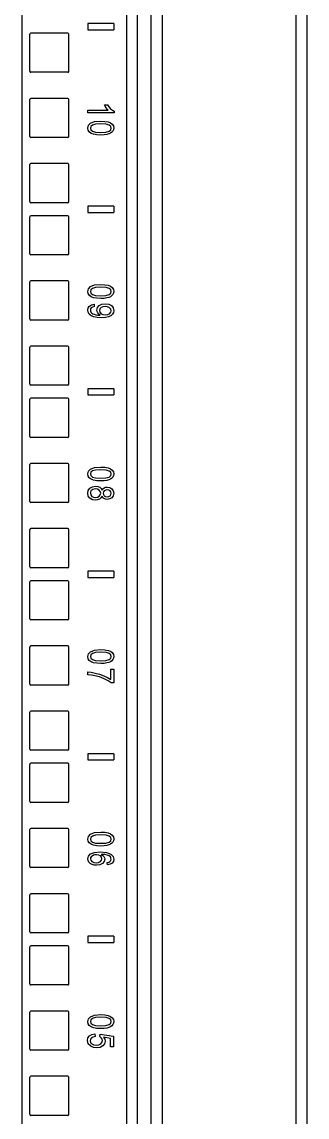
# Model space of a CAD drawing. Extents: x 8 to 102, y 11 to 162.
# Drawn here: x 28.77 to 31.51, y 21.68 to 32.18 of the extents above; entities that cross this region are included whole.
import ezdxf

# ---------------------------------------------------------------- set-up
doc = ezdxf.new("R2010")
doc.units = 0
doc.header["$MEASUREMENT"] = 0
doc.layers.add('TFR-TRI3', color=7, linetype='CONTINUOUS')

msp = doc.modelspace()

# ---------------------------------------------------------------- linework, layer by layer
at = {"layer": 'TFR-TRI3', "color": 113, "linetype": 'CONTINUOUS'}
for p, q in [((31.506, 11.26), (31.506, 107.017)), ((31.397, 104.587), (31.397, 13.694)), ((30.006, 51.05), (30.006, 14.56)), ((30.114, 51.06), (30.114, 14.55))]:
    msp.add_line(p, q, dxfattribs=at)
at = {"layer": 'TFR-TRI3', "color": 215, "linetype": 'CONTINUOUS'}
for p, q in [((28.768, 105.712), (28.768, 13.903)), ((29.773, 105.712), (29.773, 13.903)), ((29.878, 13.903), (29.878, 105.712)), ((28.843, 31.708), (28.843, 32.063)), ((28.844, 31.708), (28.844, 32.063)), ((29.208, 32.073), (28.853, 32.073)), ((29.218, 31.708), (29.218, 32.063)), ((29.208, 31.698), (28.853, 31.698)), ((28.843, 31.083), (28.843, 31.438)), ((28.844, 31.083), (28.844, 31.438)), ((29.208, 31.448), (28.853, 31.448)), ((29.218, 31.083), (29.218, 31.438)), ((29.208, 31.073), (28.853, 31.073)), ((28.843, 30.458), (28.843, 30.813)), ((28.844, 30.458), (28.844, 30.813)), ((29.208, 30.823), (28.853, 30.823)), ((29.218, 30.458), (29.218, 30.813)), ((29.208, 30.448), (28.853, 30.448)), ((28.843, 29.958), (28.843, 30.313)), ((28.844, 29.958), (28.844, 30.313)), ((29.208, 30.323), (28.853, 30.323)), ((29.218, 29.958), (29.218, 30.313)), ((29.208, 29.948), (28.853, 29.948)), ((28.843, 29.333), (28.843, 29.688)), ((28.844, 29.333), (28.844, 29.688)), ((29.208, 29.698), (28.853, 29.698)), ((29.218, 29.333), (29.218, 29.688)), ((29.208, 29.323), (28.853, 29.323)), ((28.843, 28.708), (28.843, 29.063)), ((28.844, 28.708), (28.844, 29.063)), ((29.208, 29.073), (28.853, 29.073)), ((29.218, 28.708), (29.218, 29.063)), ((29.208, 28.698), (28.853, 28.698)), ((28.843, 28.208), (28.843, 28.563)), ((28.844, 28.208), (28.844, 28.563)), ((29.208, 28.573), (28.853, 28.573)), ((29.218, 28.208), (29.218, 28.563)), ((29.208, 28.198), (28.853, 28.198)), ((28.843, 27.583), (28.843, 27.938)), ((28.844, 27.583), (28.844, 27.938)), ((29.208, 27.948), (28.853, 27.948)), ((29.218, 27.583), (29.218, 27.938)), ((29.208, 27.573), (28.853, 27.573)), ((28.843, 26.958), (28.843, 27.313)), ((28.844, 26.958), (28.844, 27.313)), ((29.208, 27.323), (28.853, 27.323)), ((29.218, 26.958), (29.218, 27.313)), ((29.208, 26.948), (28.853, 26.948)), ((28.843, 26.458), (28.843, 26.813)), ((28.844, 26.458), (28.844, 26.813)), ((29.208, 26.823), (28.853, 26.823)), ((29.218, 26.458), (29.218, 26.813)), ((29.208, 26.448), (28.853, 26.448)), ((28.843, 25.833), (28.843, 26.188)), ((28.844, 25.833), (28.844, 26.188)), ((29.208, 26.198), (28.853, 26.198)), ((29.218, 25.833), (29.218, 26.188)), ((29.208, 25.823), (28.853, 25.823)), ((28.843, 25.208), (28.843, 25.563)), ((28.844, 25.208), (28.844, 25.563)), ((29.208, 25.573), (28.853, 25.573)), ((29.218, 25.208), (29.218, 25.563)), ((29.208, 25.198), (28.853, 25.198)), ((28.843, 24.708), (28.843, 25.063)), ((28.844, 24.708), (28.844, 25.063)), ((29.208, 25.073), (28.853, 25.073)), ((29.218, 24.708), (29.218, 25.063)), ((29.208, 24.698), (28.853, 24.698)), ((28.843, 24.083), (28.843, 24.438)), ((28.844, 24.083), (28.844, 24.438)), ((29.208, 24.448), (28.853, 24.448)), ((29.218, 24.083), (29.218, 24.438)), ((29.208, 24.073), (28.853, 24.073)), ((28.843, 23.458), (28.843, 23.813)), ((28.844, 23.458), (28.844, 23.813)), ((29.208, 23.823), (28.853, 23.823)), ((29.218, 23.458), (29.218, 23.813)), ((29.208, 23.448), (28.853, 23.448)), ((28.843, 22.958), (28.843, 23.313)), ((28.844, 22.958), (28.844, 23.313)), ((29.208, 23.323), (28.853, 23.323)), ((29.218, 22.958), (29.218, 23.313)), ((29.208, 22.948), (28.853, 22.948)), ((28.843, 22.333), (28.843, 22.688)), ((28.844, 22.333), (28.844, 22.688)), ((29.208, 22.698), (28.853, 22.698)), ((29.218, 22.333), (29.218, 22.688)), ((29.208, 22.323), (28.853, 22.323)), ((28.843, 21.708), (28.843, 22.063)), ((28.844, 21.708), (28.844, 22.063)), ((29.208, 22.073), (28.853, 22.073)), ((29.218, 21.708), (29.218, 22.063)), ((29.208, 21.698), (28.853, 21.698))]:
    msp.add_line(p, q, dxfattribs=at)
at = {"layer": 'TFR-TRI3', "color": 3, "linetype": 'CONTINUOUS'}
for p, q in [((29.401, 32.165), (29.401, 32.105)), ((29.651, 32.165), (29.401, 32.165)), ((29.651, 32.165), (29.651, 32.105)), ((29.401, 32.105), (29.651, 32.105)), ((29.402, 31.335), (29.597, 31.335)), ((29.402, 31.31), (29.402, 31.335)), ((29.652, 31.31), (29.402, 31.31)), ((29.566, 31.373), (29.56, 31.386)), ((29.56, 31.386), (29.589, 31.386)), ((29.576, 31.359), (29.566, 31.373)), ((29.586, 31.346), (29.576, 31.359)), ((29.597, 31.335), (29.586, 31.346)), ((29.589, 31.386), (29.603, 31.366)), ((29.603, 31.366), (29.619, 31.349)), ((29.619, 31.349), (29.636, 31.335)), ((29.636, 31.335), (29.652, 31.326)), ((29.652, 31.326), (29.652, 31.31)), ((29.4, 31.163), (29.406, 31.19)), ((29.406, 31.19), (29.425, 31.21)), ((29.425, 31.21), (29.465, 31.225)), ((29.445, 31.192), (29.43, 31.179)), ((29.475, 31.201), (29.445, 31.192)), ((29.465, 31.225), (29.525, 31.23)), ((29.525, 31.204), (29.475, 31.201)), ((29.525, 31.23), (29.564, 31.228)), ((29.576, 31.201), (29.525, 31.204)), ((29.564, 31.228), (29.595, 31.223)), ((29.607, 31.191), (29.576, 31.201)), ((29.595, 31.223), (29.618, 31.213)), ((29.621, 31.179), (29.607, 31.191)), ((29.618, 31.213), (29.635, 31.2)), ((29.635, 31.2), (29.646, 31.184)), ((29.403, 31.143), (29.4, 31.163)), ((29.414, 31.126), (29.403, 31.143)), ((29.432, 31.113), (29.414, 31.126)), ((29.43, 31.179), (29.425, 31.163)), ((29.425, 31.163), (29.43, 31.147)), ((29.43, 31.147), (29.445, 31.134)), ((29.455, 31.104), (29.432, 31.113)), ((29.445, 31.134), (29.475, 31.125)), ((29.486, 31.098), (29.455, 31.104)), ((29.475, 31.125), (29.525, 31.122)), ((29.525, 31.097), (29.486, 31.098)), ((29.525, 31.122), (29.575, 31.125)), ((29.557, 31.098), (29.525, 31.097)), ((29.583, 31.101), (29.557, 31.098)), ((29.575, 31.125), (29.605, 31.134)), ((29.602, 31.107), (29.583, 31.101)), ((29.619, 31.114), (29.602, 31.107)), ((29.605, 31.134), (29.62, 31.147)), ((29.632, 31.123), (29.619, 31.114)), ((29.62, 31.147), (29.625, 31.164)), ((29.625, 31.164), (29.621, 31.179)), ((29.642, 31.134), (29.632, 31.123)), ((29.648, 31.148), (29.642, 31.134)), ((29.646, 31.184), (29.65, 31.163)), ((29.65, 31.163), (29.648, 31.148)), ((29.651, 30.415), (29.401, 30.415)), ((29.401, 30.415), (29.401, 30.355)), ((29.401, 30.355), (29.651, 30.355)), ((29.651, 30.415), (29.651, 30.355)), ((29.4, 29.597), (29.406, 29.623)), ((29.406, 29.623), (29.425, 29.643)), ((29.425, 29.643), (29.465, 29.659)), ((29.43, 29.613), (29.425, 29.597)), ((29.445, 29.626), (29.43, 29.613)), ((29.475, 29.635), (29.445, 29.626)), ((29.465, 29.659), (29.525, 29.664)), ((29.525, 29.638), (29.475, 29.635)), ((29.525, 29.664), (29.564, 29.662)), ((29.576, 29.635), (29.525, 29.638)), ((29.564, 29.662), (29.595, 29.656)), ((29.607, 29.625), (29.576, 29.635)), ((29.595, 29.656), (29.618, 29.647)), ((29.621, 29.613), (29.607, 29.625)), ((29.618, 29.647), (29.635, 29.634)), ((29.625, 29.597), (29.621, 29.613)), ((29.635, 29.634), (29.646, 29.617)), ((29.646, 29.617), (29.65, 29.597)), ((29.403, 29.576), (29.4, 29.597)), ((29.414, 29.56), (29.403, 29.576)), ((29.432, 29.547), (29.414, 29.56)), ((29.425, 29.597), (29.43, 29.581)), ((29.43, 29.581), (29.445, 29.568)), ((29.455, 29.537), (29.432, 29.547)), ((29.445, 29.568), (29.475, 29.559)), ((29.486, 29.532), (29.455, 29.537)), ((29.475, 29.559), (29.525, 29.556)), ((29.525, 29.53), (29.486, 29.532)), ((29.525, 29.556), (29.575, 29.559)), ((29.557, 29.531), (29.525, 29.53)), ((29.583, 29.535), (29.557, 29.531)), ((29.575, 29.559), (29.605, 29.568)), ((29.602, 29.54), (29.583, 29.535)), ((29.619, 29.547), (29.602, 29.54)), ((29.605, 29.568), (29.62, 29.581)), ((29.632, 29.557), (29.619, 29.547)), ((29.62, 29.581), (29.625, 29.597)), ((29.642, 29.568), (29.632, 29.557)), ((29.648, 29.581), (29.642, 29.568)), ((29.65, 29.597), (29.648, 29.581)), ((29.4, 29.418), (29.404, 29.44)), ((29.404, 29.397), (29.4, 29.418)), ((29.404, 29.44), (29.416, 29.457)), ((29.416, 29.457), (29.435, 29.47)), ((29.427, 29.43), (29.425, 29.418)), ((29.425, 29.418), (29.426, 29.407)), ((29.426, 29.407), (29.431, 29.397)), ((29.434, 29.44), (29.427, 29.43)), ((29.446, 29.447), (29.434, 29.44)), ((29.435, 29.47), (29.461, 29.476)), ((29.463, 29.452), (29.446, 29.447)), ((29.461, 29.476), (29.463, 29.452)), ((29.487, 29.419), (29.493, 29.442)), ((29.489, 29.404), (29.487, 29.419)), ((29.496, 29.391), (29.489, 29.404)), ((29.493, 29.442), (29.509, 29.462)), ((29.509, 29.462), (29.535, 29.475)), ((29.517, 29.429), (29.514, 29.413)), ((29.514, 29.413), (29.517, 29.397)), ((29.528, 29.442), (29.517, 29.429)), ((29.545, 29.451), (29.528, 29.442)), ((29.535, 29.475), (29.567, 29.479)), ((29.566, 29.454), (29.545, 29.451)), ((29.59, 29.451), (29.566, 29.454)), ((29.567, 29.479), (29.601, 29.475)), ((29.609, 29.441), (29.59, 29.451)), ((29.601, 29.475), (29.627, 29.461)), ((29.621, 29.428), (29.609, 29.441)), ((29.625, 29.412), (29.621, 29.428)), ((29.621, 29.397), (29.625, 29.412)), ((29.627, 29.461), (29.644, 29.44)), ((29.644, 29.44), (29.65, 29.415)), ((29.65, 29.415), (29.647, 29.396)), ((29.414, 29.379), (29.404, 29.397)), ((29.432, 29.364), (29.414, 29.379)), ((29.431, 29.397), (29.438, 29.39)), ((29.457, 29.354), (29.432, 29.364)), ((29.438, 29.39), (29.448, 29.383)), ((29.448, 29.383), (29.46, 29.378)), ((29.489, 29.347), (29.457, 29.354)), ((29.46, 29.378), (29.477, 29.374)), ((29.477, 29.374), (29.495, 29.371)), ((29.531, 29.345), (29.489, 29.347)), ((29.495, 29.371), (29.513, 29.37)), ((29.506, 29.379), (29.496, 29.391)), ((29.519, 29.37), (29.506, 29.379)), ((29.513, 29.37), (29.516, 29.37)), ((29.516, 29.37), (29.519, 29.37)), ((29.517, 29.397), (29.528, 29.384)), ((29.528, 29.384), (29.546, 29.376)), ((29.571, 29.347), (29.531, 29.345)), ((29.546, 29.376), (29.569, 29.373)), ((29.569, 29.373), (29.592, 29.376)), ((29.6, 29.354), (29.571, 29.347)), ((29.592, 29.376), (29.61, 29.384)), ((29.621, 29.364), (29.6, 29.354)), ((29.61, 29.384), (29.621, 29.397)), ((29.637, 29.379), (29.621, 29.364)), ((29.647, 29.396), (29.637, 29.379)), ((29.651, 28.665), (29.401, 28.665)), ((29.401, 28.665), (29.401, 28.605)), ((29.651, 28.665), (29.651, 28.605)), ((29.401, 28.605), (29.651, 28.605)), ((29.4, 27.847), (29.406, 27.873)), ((29.403, 27.826), (29.4, 27.847)), ((29.414, 27.81), (29.403, 27.826)), ((29.406, 27.873), (29.425, 27.893)), ((29.425, 27.893), (29.465, 27.909)), ((29.43, 27.863), (29.425, 27.847)), ((29.425, 27.847), (29.43, 27.831)), ((29.445, 27.876), (29.43, 27.863)), ((29.43, 27.831), (29.445, 27.818)), ((29.475, 27.885), (29.445, 27.876)), ((29.465, 27.909), (29.525, 27.914)), ((29.525, 27.888), (29.475, 27.885)), ((29.525, 27.914), (29.564, 27.912)), ((29.576, 27.885), (29.525, 27.888)), ((29.564, 27.912), (29.595, 27.906)), ((29.607, 27.875), (29.576, 27.885)), ((29.595, 27.906), (29.618, 27.897)), ((29.605, 27.818), (29.62, 27.831)), ((29.621, 27.863), (29.607, 27.875)), ((29.618, 27.897), (29.635, 27.884)), ((29.62, 27.831), (29.625, 27.847)), ((29.625, 27.847), (29.621, 27.863)), ((29.635, 27.884), (29.646, 27.867)), ((29.648, 27.831), (29.642, 27.818)), ((29.646, 27.867), (29.65, 27.847)), ((29.65, 27.847), (29.648, 27.831)), ((29.432, 27.797), (29.414, 27.81)), ((29.421, 27.711), (29.445, 27.725)), ((29.455, 27.787), (29.432, 27.797)), ((29.445, 27.818), (29.475, 27.809)), ((29.445, 27.725), (29.475, 27.73)), ((29.486, 27.782), (29.455, 27.787)), ((29.475, 27.809), (29.525, 27.806)), ((29.475, 27.73), (29.497, 27.727)), ((29.525, 27.78), (29.486, 27.782)), ((29.497, 27.727), (29.515, 27.72)), ((29.525, 27.806), (29.575, 27.809)), ((29.557, 27.781), (29.525, 27.78)), ((29.583, 27.785), (29.557, 27.781)), ((29.57, 27.72), (29.587, 27.721)), ((29.575, 27.809), (29.605, 27.818)), ((29.602, 27.79), (29.583, 27.785)), ((29.587, 27.721), (29.611, 27.717)), ((29.619, 27.797), (29.602, 27.79)), ((29.632, 27.807), (29.619, 27.797)), ((29.642, 27.818), (29.632, 27.807)), ((29.4, 27.662), (29.405, 27.69)), ((29.405, 27.635), (29.4, 27.662)), ((29.405, 27.69), (29.421, 27.711)), ((29.421, 27.614), (29.405, 27.635)), ((29.426, 27.673), (29.425, 27.662)), ((29.425, 27.662), (29.428, 27.646)), ((29.431, 27.684), (29.426, 27.673)), ((29.428, 27.646), (29.438, 27.632)), ((29.439, 27.693), (29.431, 27.684)), ((29.438, 27.632), (29.454, 27.624)), ((29.45, 27.699), (29.439, 27.693)), ((29.462, 27.703), (29.45, 27.699)), ((29.454, 27.624), (29.474, 27.621)), ((29.475, 27.704), (29.462, 27.703)), ((29.474, 27.621), (29.493, 27.624)), ((29.494, 27.701), (29.475, 27.704)), ((29.493, 27.624), (29.51, 27.633)), ((29.51, 27.692), (29.494, 27.701)), ((29.52, 27.679), (29.51, 27.692)), ((29.51, 27.633), (29.52, 27.646)), ((29.527, 27.617), (29.513, 27.605)), ((29.515, 27.72), (29.528, 27.707)), ((29.524, 27.663), (29.52, 27.679)), ((29.52, 27.646), (29.524, 27.663)), ((29.537, 27.634), (29.527, 27.617)), ((29.528, 27.707), (29.537, 27.691)), ((29.537, 27.691), (29.545, 27.704)), ((29.545, 27.62), (29.537, 27.634)), ((29.545, 27.704), (29.556, 27.714)), ((29.556, 27.611), (29.545, 27.62)), ((29.551, 27.676), (29.548, 27.662)), ((29.548, 27.662), (29.551, 27.649)), ((29.559, 27.687), (29.551, 27.676)), ((29.551, 27.649), (29.559, 27.639)), ((29.556, 27.714), (29.57, 27.72)), ((29.572, 27.693), (29.559, 27.687)), ((29.559, 27.639), (29.571, 27.632)), ((29.571, 27.632), (29.586, 27.629)), ((29.588, 27.696), (29.572, 27.693)), ((29.586, 27.629), (29.601, 27.632)), ((29.602, 27.693), (29.588, 27.696)), ((29.601, 27.632), (29.614, 27.639)), ((29.614, 27.686), (29.602, 27.693)), ((29.611, 27.717), (29.632, 27.705)), ((29.631, 27.62), (29.611, 27.608)), ((29.622, 27.676), (29.614, 27.686)), ((29.614, 27.639), (29.622, 27.65)), ((29.625, 27.663), (29.622, 27.676)), ((29.622, 27.65), (29.625, 27.663)), ((29.645, 27.639), (29.631, 27.62)), ((29.632, 27.705), (29.645, 27.687)), ((29.645, 27.687), (29.65, 27.663)), ((29.65, 27.663), (29.645, 27.639)), ((29.445, 27.6), (29.421, 27.614)), ((29.474, 27.595), (29.445, 27.6)), ((29.495, 27.598), (29.474, 27.595)), ((29.513, 27.605), (29.495, 27.598)), ((29.57, 27.605), (29.556, 27.611)), ((29.586, 27.604), (29.57, 27.605)), ((29.611, 27.608), (29.586, 27.604)), ((29.401, 26.915), (29.401, 26.855)), ((29.651, 26.915), (29.401, 26.915)), ((29.651, 26.915), (29.651, 26.855)), ((29.401, 26.855), (29.651, 26.855)), ((29.425, 26.143), (29.465, 26.159)), ((29.465, 26.159), (29.525, 26.164)), ((29.525, 26.164), (29.564, 26.162)), ((29.564, 26.162), (29.595, 26.156)), ((29.595, 26.156), (29.618, 26.147)), ((29.618, 26.147), (29.635, 26.134)), ((29.4, 26.097), (29.406, 26.123)), ((29.403, 26.076), (29.4, 26.097)), ((29.414, 26.06), (29.403, 26.076)), ((29.406, 26.123), (29.425, 26.143)), ((29.432, 26.047), (29.414, 26.06)), ((29.43, 26.113), (29.425, 26.097)), ((29.425, 26.097), (29.43, 26.081)), ((29.445, 26.126), (29.43, 26.113)), ((29.43, 26.081), (29.445, 26.068)), ((29.455, 26.037), (29.432, 26.047)), ((29.475, 26.135), (29.445, 26.126)), ((29.445, 26.068), (29.475, 26.059)), ((29.525, 26.138), (29.475, 26.135)), ((29.475, 26.059), (29.525, 26.056)), ((29.576, 26.135), (29.525, 26.138)), ((29.525, 26.056), (29.575, 26.059)), ((29.575, 26.059), (29.605, 26.068)), ((29.607, 26.125), (29.576, 26.135)), ((29.602, 26.04), (29.583, 26.035)), ((29.619, 26.047), (29.602, 26.04)), ((29.605, 26.068), (29.62, 26.081)), ((29.621, 26.113), (29.607, 26.125)), ((29.632, 26.057), (29.619, 26.047)), ((29.62, 26.081), (29.625, 26.097)), ((29.625, 26.097), (29.621, 26.113)), ((29.642, 26.068), (29.632, 26.057)), ((29.635, 26.134), (29.646, 26.117)), ((29.648, 26.081), (29.642, 26.068)), ((29.646, 26.117), (29.65, 26.097)), ((29.65, 26.097), (29.648, 26.081)), ((29.4, 25.949), (29.433, 25.946)), ((29.4, 25.923), (29.4, 25.949)), ((29.433, 25.946), (29.472, 25.939)), ((29.486, 26.032), (29.455, 26.037)), ((29.472, 25.939), (29.514, 25.928)), ((29.525, 26.03), (29.486, 26.032)), ((29.557, 26.031), (29.525, 26.03)), ((29.583, 26.035), (29.557, 26.031)), ((29.62, 25.877), (29.62, 25.977)), ((29.62, 25.977), (29.65, 25.977)), ((29.65, 25.977), (29.65, 25.845)), ((29.436, 25.919), (29.4, 25.923)), ((29.469, 25.913), (29.436, 25.919)), ((29.514, 25.901), (29.469, 25.913)), ((29.514, 25.928), (29.554, 25.913)), ((29.557, 25.884), (29.514, 25.901)), ((29.554, 25.913), (29.59, 25.896)), ((29.596, 25.865), (29.557, 25.884)), ((29.59, 25.896), (29.62, 25.877)), ((29.626, 25.845), (29.596, 25.865)), ((29.65, 25.845), (29.626, 25.845)), ((29.401, 25.165), (29.401, 25.105)), ((29.651, 25.165), (29.401, 25.165)), ((29.401, 25.105), (29.651, 25.105)), ((29.651, 25.165), (29.651, 25.105)), ((29.4, 24.347), (29.406, 24.373)), ((29.406, 24.373), (29.425, 24.393)), ((29.425, 24.393), (29.465, 24.409)), ((29.43, 24.363), (29.425, 24.347)), ((29.445, 24.376), (29.43, 24.363)), ((29.475, 24.385), (29.445, 24.376)), ((29.465, 24.409), (29.525, 24.414)), ((29.525, 24.388), (29.475, 24.385)), ((29.525, 24.414), (29.564, 24.412)), ((29.576, 24.385), (29.525, 24.388)), ((29.564, 24.412), (29.595, 24.406)), ((29.607, 24.375), (29.576, 24.385)), ((29.595, 24.406), (29.618, 24.397)), ((29.621, 24.363), (29.607, 24.375)), ((29.618, 24.397), (29.635, 24.384)), ((29.625, 24.347), (29.621, 24.363)), ((29.635, 24.384), (29.646, 24.367)), ((29.646, 24.367), (29.65, 24.347)), ((29.403, 24.326), (29.4, 24.347)), ((29.414, 24.31), (29.403, 24.326)), ((29.432, 24.297), (29.414, 24.31)), ((29.425, 24.347), (29.43, 24.331)), ((29.43, 24.331), (29.445, 24.318)), ((29.455, 24.287), (29.432, 24.297)), ((29.445, 24.318), (29.475, 24.309)), ((29.486, 24.282), (29.455, 24.287)), ((29.475, 24.309), (29.525, 24.306)), ((29.525, 24.28), (29.486, 24.282)), ((29.525, 24.306), (29.575, 24.309)), ((29.557, 24.281), (29.525, 24.28)), ((29.583, 24.285), (29.557, 24.281)), ((29.575, 24.309), (29.605, 24.318)), ((29.602, 24.29), (29.583, 24.285)), ((29.619, 24.297), (29.602, 24.29)), ((29.605, 24.318), (29.62, 24.331)), ((29.632, 24.307), (29.619, 24.297)), ((29.62, 24.331), (29.625, 24.347)), ((29.642, 24.318), (29.632, 24.307)), ((29.648, 24.331), (29.642, 24.318)), ((29.65, 24.347), (29.648, 24.331)), ((29.4, 24.156), (29.407, 24.183)), ((29.403, 24.14), (29.4, 24.156)), ((29.407, 24.183), (29.427, 24.204)), ((29.426, 24.167), (29.425, 24.156)), ((29.425, 24.156), (29.428, 24.143)), ((29.432, 24.176), (29.426, 24.167)), ((29.427, 24.204), (29.464, 24.218)), ((29.441, 24.184), (29.432, 24.176)), ((29.454, 24.191), (29.441, 24.184)), ((29.468, 24.195), (29.454, 24.191)), ((29.464, 24.218), (29.519, 24.223)), ((29.483, 24.196), (29.468, 24.195)), ((29.505, 24.193), (29.483, 24.196)), ((29.522, 24.185), (29.505, 24.193)), ((29.519, 24.223), (29.58, 24.218)), ((29.533, 24.172), (29.522, 24.185)), ((29.53, 24.2), (29.545, 24.19)), ((29.563, 24.198), (29.53, 24.2)), ((29.536, 24.157), (29.533, 24.172)), ((29.533, 24.143), (29.536, 24.157)), ((29.545, 24.19), (29.555, 24.179)), ((29.555, 24.179), (29.561, 24.166)), ((29.563, 24.153), (29.557, 24.131)), ((29.561, 24.166), (29.563, 24.153)), ((29.587, 24.193), (29.563, 24.198)), ((29.58, 24.218), (29.622, 24.202)), ((29.604, 24.185), (29.587, 24.193)), ((29.617, 24.175), (29.604, 24.185)), ((29.623, 24.166), (29.617, 24.175)), ((29.622, 24.202), (29.643, 24.181)), ((29.622, 24.142), (29.625, 24.155)), ((29.625, 24.155), (29.623, 24.166)), ((29.643, 24.181), (29.65, 24.154)), ((29.65, 24.154), (29.646, 24.133)), ((29.41, 24.125), (29.403, 24.14)), ((29.423, 24.113), (29.41, 24.125)), ((29.441, 24.103), (29.423, 24.113)), ((29.428, 24.143), (29.44, 24.131)), ((29.44, 24.131), (29.458, 24.123)), ((29.461, 24.098), (29.441, 24.103)), ((29.458, 24.123), (29.482, 24.12)), ((29.484, 24.096), (29.461, 24.098)), ((29.482, 24.12), (29.504, 24.123)), ((29.515, 24.1), (29.484, 24.096)), ((29.504, 24.123), (29.522, 24.131)), ((29.541, 24.112), (29.515, 24.1)), ((29.522, 24.131), (29.533, 24.143)), ((29.557, 24.131), (29.541, 24.112)), ((29.587, 24.123), (29.602, 24.126)), ((29.589, 24.099), (29.587, 24.123)), ((29.614, 24.105), (29.589, 24.099)), ((29.602, 24.126), (29.612, 24.132)), ((29.612, 24.132), (29.622, 24.142)), ((29.634, 24.117), (29.614, 24.105)), ((29.646, 24.133), (29.634, 24.117)), ((29.401, 23.415), (29.401, 23.355)), ((29.651, 23.415), (29.401, 23.415)), ((29.651, 23.415), (29.651, 23.355)), ((29.401, 23.355), (29.651, 23.355)), ((29.4, 22.597), (29.406, 22.623)), ((29.403, 22.576), (29.4, 22.597)), ((29.414, 22.56), (29.403, 22.576)), ((29.406, 22.623), (29.425, 22.643)), ((29.425, 22.643), (29.465, 22.659)), ((29.43, 22.613), (29.425, 22.597)), ((29.425, 22.597), (29.43, 22.581)), ((29.445, 22.626), (29.43, 22.613)), ((29.43, 22.581), (29.445, 22.568)), ((29.475, 22.635), (29.445, 22.626)), ((29.465, 22.659), (29.525, 22.664)), ((29.525, 22.638), (29.475, 22.635)), ((29.525, 22.664), (29.564, 22.662)), ((29.576, 22.635), (29.525, 22.638)), ((29.564, 22.662), (29.595, 22.656)), ((29.607, 22.625), (29.576, 22.635)), ((29.595, 22.656), (29.618, 22.647)), ((29.605, 22.568), (29.62, 22.581)), ((29.621, 22.613), (29.607, 22.625)), ((29.618, 22.647), (29.635, 22.634)), ((29.62, 22.581), (29.625, 22.597)), ((29.625, 22.597), (29.621, 22.613)), ((29.635, 22.634), (29.646, 22.617)), ((29.648, 22.581), (29.642, 22.568)), ((29.646, 22.617), (29.65, 22.597)), ((29.65, 22.597), (29.648, 22.581)), ((29.432, 22.547), (29.414, 22.56)), ((29.417, 22.46), (29.439, 22.474)), ((29.455, 22.537), (29.432, 22.547)), ((29.439, 22.474), (29.467, 22.481)), ((29.445, 22.568), (29.475, 22.559)), ((29.486, 22.532), (29.455, 22.537)), ((29.467, 22.481), (29.47, 22.454)), ((29.475, 22.559), (29.525, 22.556)), ((29.525, 22.53), (29.486, 22.532)), ((29.516, 22.453), (29.52, 22.476)), ((29.52, 22.476), (29.648, 22.456)), ((29.525, 22.556), (29.575, 22.559)), ((29.557, 22.531), (29.525, 22.53)), ((29.583, 22.535), (29.557, 22.531)), ((29.575, 22.559), (29.605, 22.568)), ((29.602, 22.54), (29.583, 22.535)), ((29.619, 22.547), (29.602, 22.54)), ((29.632, 22.557), (29.619, 22.547)), ((29.642, 22.568), (29.632, 22.557)), ((29.398, 22.415), (29.402, 22.44)), ((29.405, 22.385), (29.398, 22.415)), ((29.402, 22.44), (29.417, 22.46)), ((29.428, 22.361), (29.405, 22.385)), ((29.426, 22.429), (29.423, 22.415)), ((29.423, 22.415), (29.427, 22.398)), ((29.435, 22.441), (29.426, 22.429)), ((29.427, 22.398), (29.439, 22.384)), ((29.449, 22.449), (29.435, 22.441)), ((29.439, 22.384), (29.459, 22.375)), ((29.47, 22.454), (29.449, 22.449)), ((29.459, 22.375), (29.484, 22.372)), ((29.484, 22.372), (29.507, 22.375)), ((29.507, 22.375), (29.525, 22.384)), ((29.526, 22.446), (29.516, 22.453)), ((29.525, 22.384), (29.536, 22.398)), ((29.533, 22.437), (29.526, 22.446)), ((29.538, 22.427), (29.533, 22.437)), ((29.536, 22.398), (29.54, 22.415)), ((29.54, 22.415), (29.538, 22.427)), ((29.561, 22.384), (29.544, 22.363)), ((29.618, 22.436), (29.551, 22.447)), ((29.551, 22.447), (29.563, 22.428)), ((29.567, 22.409), (29.561, 22.384)), ((29.563, 22.428), (29.567, 22.409)), ((29.618, 22.355), (29.618, 22.436)), ((29.648, 22.456), (29.648, 22.355)), ((29.455, 22.349), (29.428, 22.361)), ((29.486, 22.345), (29.455, 22.349)), ((29.519, 22.35), (29.486, 22.345)), ((29.544, 22.363), (29.519, 22.35)), ((29.648, 22.355), (29.618, 22.355))]:
    msp.add_line(p, q, dxfattribs=at)
at = {"layer": 'TFR-TRI3', "color": 215, "linetype": 'CONTINUOUS'}
for centre, start, end in [((28.853, 32.063), 90, 180), ((28.854, 32.063), 90, 180), ((29.208, 32.063), 0, 90), ((28.853, 31.708), 180, 270), ((28.854, 31.708), 180, 270), ((29.208, 31.708), 270, 0), ((28.853, 31.438), 90, 180), ((28.854, 31.438), 90, 180), ((29.208, 31.438), 0, 90), ((28.853, 31.083), 180, 270), ((28.854, 31.083), 180, 270), ((29.208, 31.083), 270, 0), ((28.853, 30.813), 90, 180), ((28.854, 30.813), 90, 180), ((29.208, 30.813), 0, 90), ((28.853, 30.458), 180, 270), ((28.854, 30.458), 180, 270), ((29.208, 30.458), 270, 0), ((28.853, 30.313), 90, 180), ((28.854, 30.313), 90, 180), ((29.208, 30.313), 0, 90), ((28.853, 29.958), 180, 270), ((28.854, 29.958), 180, 270), ((29.208, 29.958), 270, 0), ((28.853, 29.688), 90, 180), ((28.854, 29.688), 90, 180), ((29.208, 29.688), 0, 90), ((28.853, 29.333), 180, 270), ((28.854, 29.333), 180, 270), ((29.208, 29.333), 270, 0), ((28.853, 29.063), 90, 180), ((28.854, 29.063), 90, 180), ((29.208, 29.063), 0, 90), ((28.853, 28.708), 180, 270), ((28.854, 28.708), 180, 270), ((29.208, 28.708), 270, 0), ((28.853, 28.563), 90, 180), ((28.854, 28.563), 90, 180), ((29.208, 28.563), 0, 90), ((28.853, 28.208), 180, 270), ((28.854, 28.208), 180, 270), ((29.208, 28.208), 270, 0), ((28.853, 27.938), 90, 180), ((28.854, 27.938), 90, 180), ((29.208, 27.938), 0, 90), ((28.853, 27.583), 180, 270), ((28.854, 27.583), 180, 270), ((29.208, 27.583), 270, 0), ((28.853, 27.313), 90, 180), ((28.854, 27.313), 90, 180), ((29.208, 27.313), 0, 90), ((28.853, 26.958), 180, 270), ((28.854, 26.958), 180, 270), ((29.208, 26.958), 270, 0), ((28.853, 26.813), 90, 180), ((28.854, 26.813), 90, 180), ((29.208, 26.813), 0, 90), ((28.853, 26.458), 180, 270), ((28.854, 26.458), 180, 270), ((29.208, 26.458), 270, 0), ((28.853, 26.188), 90, 180), ((28.854, 26.188), 90, 180), ((29.208, 26.188), 0, 90), ((28.853, 25.833), 180, 270), ((28.854, 25.833), 180, 270), ((29.208, 25.833), 270, 0), ((28.853, 25.563), 90, 180), ((28.854, 25.563), 90, 180), ((29.208, 25.563), 0, 90), ((28.853, 25.208), 180, 270), ((28.854, 25.208), 180, 270), ((29.208, 25.208), 270, 0), ((28.853, 25.063), 90, 180), ((28.854, 25.063), 90, 180), ((29.208, 25.063), 0, 90), ((28.853, 24.708), 180, 270), ((28.854, 24.708), 180, 270), ((29.208, 24.708), 270, 0), ((28.853, 24.438), 90, 180), ((28.854, 24.438), 90, 180), ((29.208, 24.438), 0, 90), ((28.853, 24.083), 180, 270), ((28.854, 24.083), 180, 270), ((29.208, 24.083), 270, 0), ((28.853, 23.813), 90, 180), ((28.854, 23.813), 90, 180), ((29.208, 23.813), 0, 90), ((28.853, 23.458), 180, 270), ((28.854, 23.458), 180, 270), ((29.208, 23.458), 270, 0), ((28.853, 23.313), 90, 180), ((28.854, 23.313), 90, 180), ((29.208, 23.313), 0, 90), ((28.853, 22.958), 180, 270), ((28.854, 22.958), 180, 270), ((29.208, 22.958), 270, 0), ((28.853, 22.688), 90, 180), ((28.854, 22.688), 90, 180), ((29.208, 22.688), 0, 90), ((28.853, 22.333), 180, 270), ((28.854, 22.333), 180, 270), ((29.208, 22.333), 270, 0), ((28.853, 22.063), 90, 180), ((28.854, 22.063), 90, 180), ((29.208, 22.063), 0, 90), ((28.853, 21.708), 180, 270), ((28.854, 21.708), 180, 270), ((29.208, 21.708), 270, 0)]:
    msp.add_arc(centre, 0.01, start, end, dxfattribs=at)

doc.saveas('drawing.dxf')
